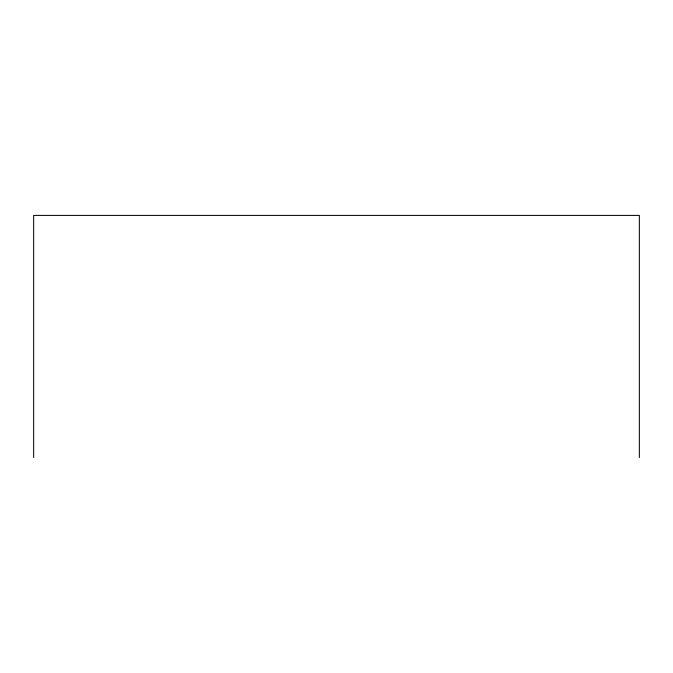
<?xml version="1.0" encoding="UTF-8"?>
<svg xmlns="http://www.w3.org/2000/svg" width="673" height="673" viewBox="0 0 673 673"><rect width="100%" height="100%" fill="white"/><g stroke="black" fill="none" stroke-linecap="round" stroke-linejoin="round"><path stroke-width="1.01" d="M639.35 457.598L639.35 215.402L33.65 215.402L33.65 457.598"/></g></svg>
